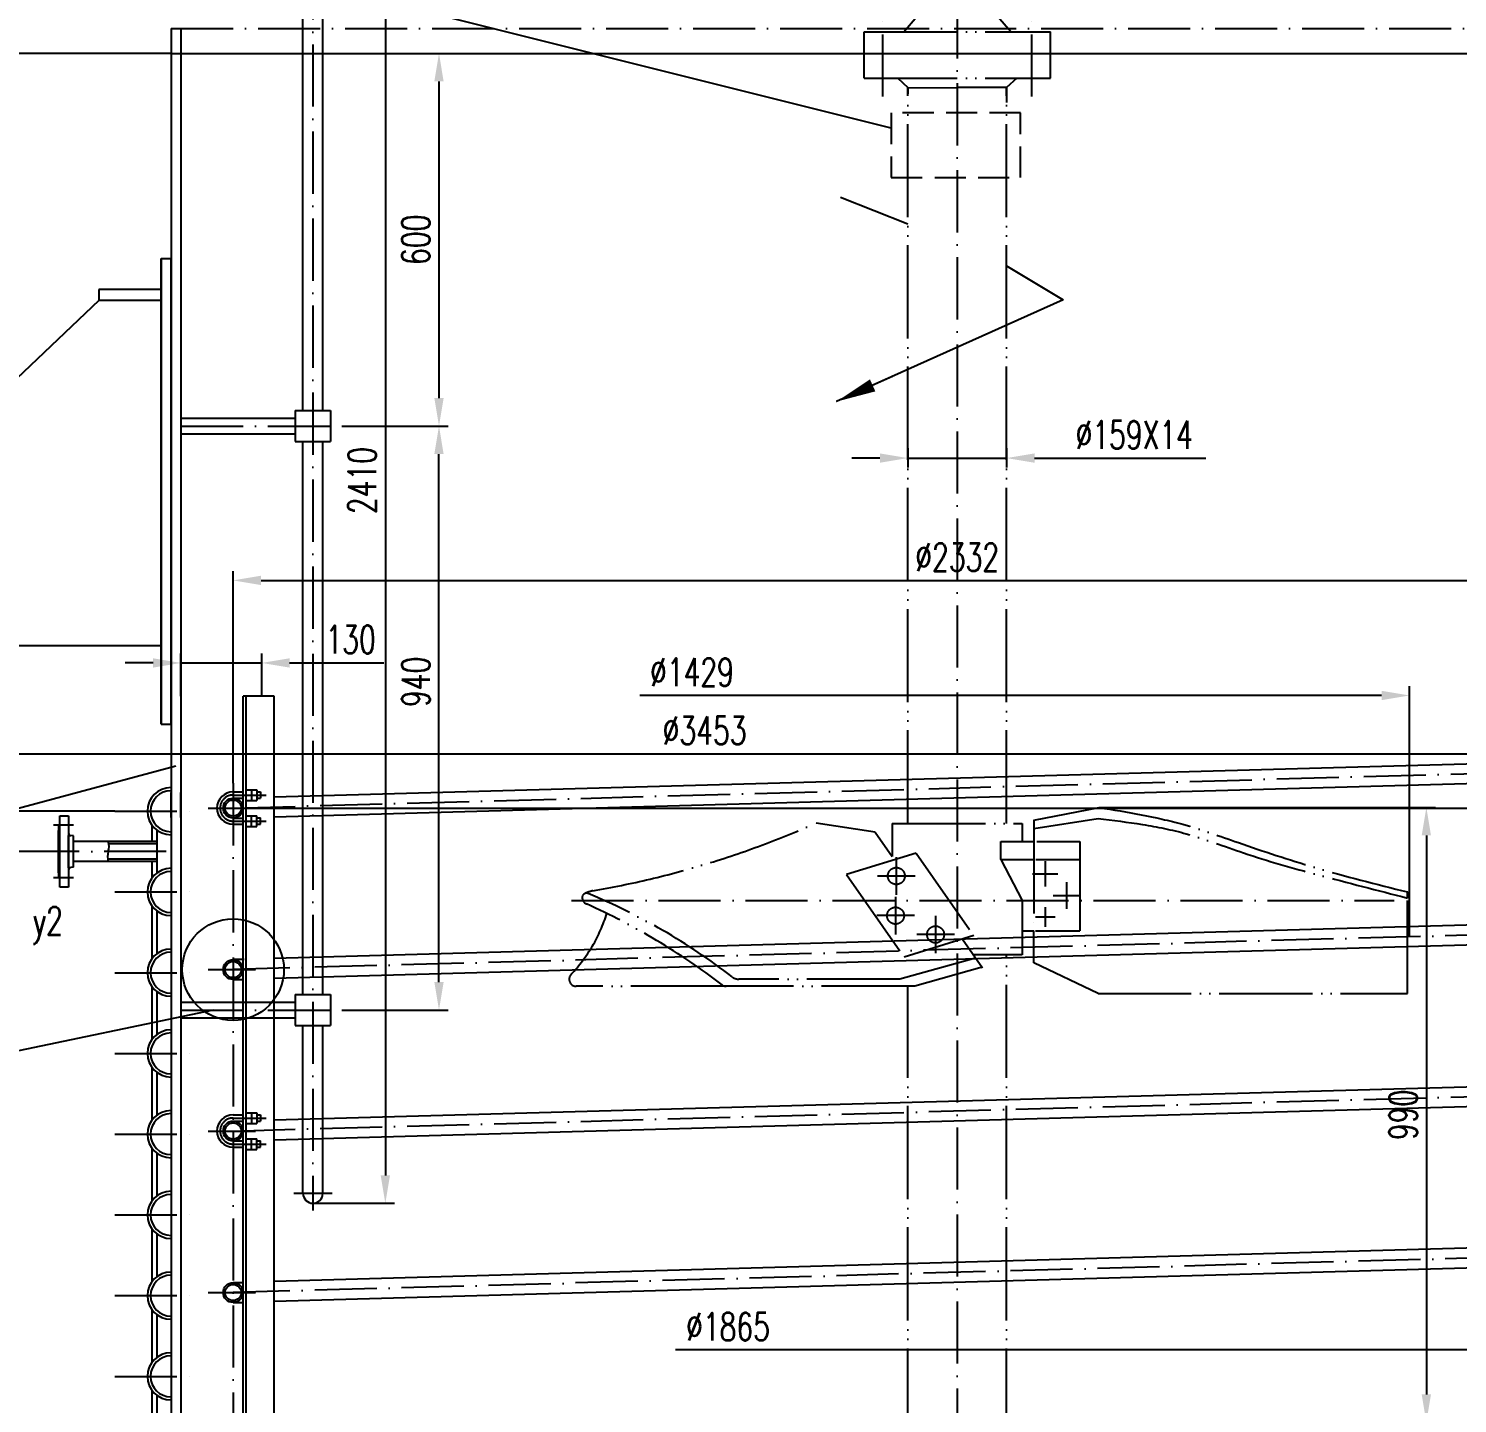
# Model space of a CAD drawing. Header units: millimetres. Extents: x 77471 to 131840, y -11230 to 75240.
# Drawn here: x 79472 to 81773, y 5 to 2218 of the extents above; entities that cross this region are included whole.
import ezdxf
from ezdxf.enums import TextEntityAlignment as Align

# ---------------------------------------------------------------- set-up
doc = ezdxf.new("R2010")
doc.units = ezdxf.units.MM
doc.header["$LTSCALE"] = 10
doc.header["$MEASUREMENT"] = 0
for name, pattern in [('DASHDOT-S', [14, 10, -2, 0, -2]), ('DIVIDE-M', [39, 30, -3, 0, -3, 0, -3]), ('HIDDEN-M', [7, 5, -2]), ('HIDDEN-S', [3, 2, -1])]:
    doc.linetypes.add(name, pattern=pattern)
for name, color, linetype in [('cdr_dim', 7, 'Continuous'), ('cdr_dwg1', 4, 'Continuous'), ('cdr_dwg3', 1, 'DASHDOT-S'), ('cdr_dwg5', 6, 'HIDDEN-S'), ('cdr_text', 7, 'Continuous')]:
    doc.layers.add(name, color=color, linetype=linetype)
doc.styles.add('HZ', font='ROMANS.shx', dxfattribs={"width": 0.7, "height": 45, "bigfont": 'HZ.shx'})
doc.styles.get("Standard").update_dxf_attribs({"font": 'ROMANS.shx', "width": 0.7, "height": 30, "bigfont": 'HZ.shx'})
doc.dimstyles.new('ISO-25', dxfattribs={"dimtxt": 2.5, "dimasz": 2.5, "dimexe": 1.25, "dimexo": 0.625, "dimtad": 1, "dimtxsty": 'Standard', "dimcen": 2.5, "dimadec": 0, "dimazin": 0, "dimtfac": 1, "dimtmove": 0, "dimatfit": 3, "dimfxl": 0, "dimarcsym": 0})

# ---------------------------------------------------------------- blocks, each defined once
blk = doc.blocks.new('*D1077')
at = {"layer": 'cdr_dim', "color": 0, "linetype": 'Continuous', "lineweight": -2}
for p, q in [((81695.8, 755.9), (81695.8, 1159.4)), ((81650.8, 1144.4), (80456.4, 1144.4))]:
    blk.add_line(p, q, dxfattribs=at)
at = {"layer": 'cdr_dim', "color": 0, "linetype": 'Continuous'}
blk.add_solid([(81650.8, 1151.9), (81650.8, 1136.9), (81695.8, 1144.4)], dxfattribs=at)
at = {"layer": 'Defpoints', "color": 0, "linetype": 'Continuous'}
for p in [(80277.2, 1177.5), (80277.2, 1144.4), (81695.8, 755.9)]:
    blk.add_point(p, dxfattribs=at)
at = {"layer": 'cdr_dim', "color": 0, "linetype": 'Continuous', "insert": (80540.4, 1181.9), "char_height": 45, "attachment_point": 5, "style": 'HZ'}
blk.add_mtext('%%c1429', dxfattribs=at)
blk = doc.blocks.new('*D1078')
at = {"layer": 'cdr_dim', "color": 0, "linetype": 'Continuous', "lineweight": -2}
for p, q in [((81196, 964), (81737.9, 964)), ((81722.9, 919), (81722.9, 19.1)), ((81631.2, -25.9), (81737.9, -25.9))]:
    blk.add_line(p, q, dxfattribs=at)
at = {"layer": 'cdr_dim', "color": 0, "linetype": 'Continuous'}
for points in [[(81715.4, 919), (81730.4, 919), (81722.9, 964)], [(81715.4, 19.1), (81730.4, 19.1), (81722.9, -25.9)]]:
    blk.add_solid(points, dxfattribs=at)
at = {"layer": 'Defpoints', "color": 0, "linetype": 'Continuous'}
for p in [(81196, 964), (81631.2, -25.9), (81722.9, -25.9)]:
    blk.add_point(p, dxfattribs=at)
at = {"layer": 'cdr_dim', "color": 0, "linetype": 'Continuous', "insert": (81685.4, 469.1), "char_height": 45, "attachment_point": 5, "rotation": 90, "style": 'HZ'}
blk.add_mtext('990', dxfattribs=at)
blk = doc.blocks.new('*D1080')
at = {"layer": 'cdr_dim', "color": 0, "linetype": 'Continuous', "lineweight": -2}
for p, q in [((81900, -191), (81900, 105.7)), ((81855, 90.7), (80513.6, 90.7))]:
    blk.add_line(p, q, dxfattribs=at)
at = {"layer": 'cdr_dim', "color": 0, "linetype": 'Continuous'}
blk.add_solid([(81855, 98.2), (81855, 83.2), (81900, 90.7)], dxfattribs=at)
at = {"layer": 'Defpoints', "color": 0, "linetype": 'Continuous'}
for p in [(80481.4, 230.6), (80481.4, 90.7), (81900, -191)]:
    blk.add_point(p, dxfattribs=at)
at = {"layer": 'cdr_dim', "color": 0, "linetype": 'Continuous', "insert": (80598.4, 128.2), "char_height": 45, "attachment_point": 5, "style": 'HZ'}
blk.add_mtext('%%c1865', dxfattribs=at)
blk = doc.blocks.new('*D1082')
at = {"layer": 'cdr_dim', "color": 0, "linetype": 'Continuous', "lineweight": -2}
for p, q in [((79976.8, 1578.1), (80148, 1578.1)), ((80133, 683), (80133, 1533.1)), ((79976.8, 638), (80148, 638))]:
    blk.add_line(p, q, dxfattribs=at)
at = {"layer": 'cdr_dim', "color": 0, "linetype": 'Continuous'}
for points in [[(80125.5, 1533.1), (80140.5, 1533.1), (80133, 1578.1)], [(80125.5, 683), (80140.5, 683), (80133, 638)]]:
    blk.add_solid(points, dxfattribs=at)
at = {"layer": 'Defpoints', "color": 0, "linetype": 'Continuous'}
for p in [(79976.8, 1578.1), (80133, 1578.1), (79976.8, 638)]:
    blk.add_point(p, dxfattribs=at)
at = {"layer": 'cdr_dim', "color": 0, "linetype": 'Continuous', "insert": (80095.5, 1166.3), "char_height": 45, "attachment_point": 5, "rotation": 90, "style": 'HZ'}
blk.add_mtext('940', dxfattribs=at)
blk = doc.blocks.new('*D1083')
at = {"layer": 'cdr_dim', "color": 0, "linetype": 'Continuous', "lineweight": -2}
for p, q in [((79914, 2178.1), (80148, 2178.1)), ((80133, 2133.1), (80133, 1623.1)), ((79976.8, 1578.1), (80148, 1578.1))]:
    blk.add_line(p, q, dxfattribs=at)
at = {"layer": 'cdr_dim', "color": 0, "linetype": 'Continuous'}
for points in [[(80125.5, 2133.1), (80140.5, 2133.1), (80133, 2178.1)], [(80125.5, 1623.1), (80140.5, 1623.1), (80133, 1578.1)]]:
    blk.add_solid(points, dxfattribs=at)
at = {"layer": 'Defpoints', "color": 0, "linetype": 'Continuous'}
for p in [(79914, 2178.1), (79976.8, 1578.1), (80133, 1578.1)]:
    blk.add_point(p, dxfattribs=at)
at = {"layer": 'cdr_dim', "color": 0, "linetype": 'Continuous', "insert": (80095.5, 1878.1), "char_height": 45, "attachment_point": 5, "rotation": 90, "style": 'HZ'}
blk.add_mtext('600', dxfattribs=at)
blk = doc.blocks.new('*D1085')
at = {"layer": 'cdr_dim', "color": 0, "linetype": 'Continuous', "lineweight": -2}
for p, q in [((79412.5, 958.1), (79145.7, 958.1)), ((79160.7, -296.9), (79160.7, 913.1)), ((79509.5, -341.9), (79145.7, -341.9))]:
    blk.add_line(p, q, dxfattribs=at)
at = {"layer": 'cdr_dim', "color": 0, "linetype": 'Continuous'}
for points in [[(79153.2, 913.1), (79168.2, 913.1), (79160.7, 958.1)], [(79153.2, -296.9), (79168.2, -296.9), (79160.7, -341.9)]]:
    blk.add_solid(points, dxfattribs=at)
at = {"layer": 'Defpoints', "color": 0, "linetype": 'Continuous'}
for p in [(79160.7, 958.1), (79412.5, 958.1), (79509.5, -341.9)]:
    blk.add_point(p, dxfattribs=at)
at = {"layer": 'cdr_dim', "color": 0, "linetype": 'Continuous', "insert": (79123.2, 308.1), "char_height": 45, "attachment_point": 5, "rotation": 90, "style": 'HZ'}
blk.add_mtext('130x10=1300', dxfattribs=at)
blk = doc.blocks.new('*D1087')
at = {"layer": 'cdr_dim', "color": 0, "linetype": 'Continuous', "lineweight": -2}
for p, q in [((79417.9, 1003.1), (79417.9, 1048.1)), ((79610.8, 958.1), (79402.9, 958.1)), ((79417.9, 958.1), (79417.9, 893.1)), ((79483.3, 893.1), (79402.9, 893.1)), ((79417.9, 848.1), (79417.9, 723.6))]:
    blk.add_line(p, q, dxfattribs=at)
at = {"layer": 'cdr_dim', "color": 0, "linetype": 'Continuous'}
for points in [[(79410.4, 1003.1), (79425.4, 1003.1), (79417.9, 958.1)], [(79410.4, 848.1), (79425.4, 848.1), (79417.9, 893.1)]]:
    blk.add_solid(points, dxfattribs=at)
at = {"layer": 'Defpoints', "color": 0, "linetype": 'Continuous'}
for p in [(79610.8, 958.1), (79417.9, 893.1), (79483.3, 893.1)]:
    blk.add_point(p, dxfattribs=at)
at = {"layer": 'cdr_dim', "color": 0, "linetype": 'Continuous', "insert": (79380.4, 763.4), "char_height": 45, "attachment_point": 5, "rotation": 90, "style": 'HZ'}
blk.add_mtext('65', dxfattribs=at)
blk = doc.blocks.new('*D1007')
at = {"layer": 'cdr_dim', "color": 0, "linetype": 'Continuous', "lineweight": -2}
for p, q in [((79930, 2736.6), (80061.6, 2736.6)), ((80046.6, 2691.6), (80046.6, 371.8)), ((79930, 326.8), (80061.6, 326.8))]:
    blk.add_line(p, q, dxfattribs=at)
at = {"layer": 'cdr_dim', "color": 0, "linetype": 'Continuous'}
for points in [[(80039.1, 2691.6), (80054.1, 2691.6), (80046.6, 2736.6)], [(80039.1, 371.8), (80054.1, 371.8), (80046.6, 326.8)]]:
    blk.add_solid(points, dxfattribs=at)
at = {"layer": 'Defpoints', "color": 0, "linetype": 'Continuous'}
for p in [(79930, 2736.6), (79930, 326.8), (80046.6, 326.8)]:
    blk.add_point(p, dxfattribs=at)
at = {"layer": 'cdr_dim', "color": 0, "linetype": 'Continuous', "insert": (80009.1, 1490.4), "char_height": 45, "attachment_point": 5, "rotation": 90, "style": 'HZ'}
blk.add_mtext('2410', dxfattribs=at)
blk = doc.blocks.new('*D1009')
at = {"layer": 'cdr_dim', "color": 0, "linetype": 'Continuous', "lineweight": -2}
for p, q in [((79244.2, 1129.6), (79244.2, 1035.5)), ((82690.8, 1129.6), (82690.8, 1035.5)), ((79289.2, 1050.5), (82645.8, 1050.5))]:
    blk.add_line(p, q, dxfattribs=at)
at = {"layer": 'cdr_dim', "color": 0, "linetype": 'Continuous'}
for points in [[(79289.2, 1058), (79289.2, 1043), (79244.2, 1050.5)], [(82645.8, 1058), (82645.8, 1043), (82690.8, 1050.5)]]:
    blk.add_solid(points, dxfattribs=at)
at = {"layer": 'Defpoints', "color": 0, "linetype": 'Continuous'}
for p in [(79244.2, 1129.6), (82690.8, 1129.6), (82690.8, 1050.5)]:
    blk.add_point(p, dxfattribs=at)
at = {"layer": 'cdr_dim', "color": 0, "linetype": 'Continuous', "insert": (80560.7, 1088), "char_height": 45, "attachment_point": 5, "style": 'HZ'}
blk.add_mtext('%%c3453', dxfattribs=at)
blk = doc.blocks.new('*D1025')
at = {"layer": 'cdr_dim', "color": 0, "linetype": 'Continuous', "lineweight": -2}
for p, q in [((79701.5, 2178.1), (79040.3, 2178.1)), ((79055.3, 2133.1), (79055.3, 1243.1)), ((79104.2, 1198.1), (79040.3, 1198.1))]:
    blk.add_line(p, q, dxfattribs=at)
at = {"layer": 'cdr_dim', "color": 0, "linetype": 'Continuous'}
for points in [[(79047.8, 2133.1), (79062.8, 2133.1), (79055.3, 2178.1)], [(79047.8, 1243.1), (79062.8, 1243.1), (79055.3, 1198.1)]]:
    blk.add_solid(points, dxfattribs=at)
at = {"layer": 'Defpoints', "color": 0, "linetype": 'Continuous'}
for p in [(79701.5, 2178.1), (79055.3, 1198.1), (79104.2, 1198.1)]:
    blk.add_point(p, dxfattribs=at)
at = {"layer": 'cdr_dim', "color": 0, "linetype": 'Continuous', "insert": (79017.8, 1688.1), "char_height": 45, "attachment_point": 5, "rotation": 90, "style": 'HZ'}
blk.add_mtext('980', dxfattribs=at)
blk = doc.blocks.new('*D1028')
at = {"layer": 'cdr_dim', "color": 0, "linetype": 'Continuous', "lineweight": -2}
for p, q in [((81145.1, 5576.4), (78388.5, 5576.4)), ((78403.5, 5531.4), (78403.5, -3160.9)), ((80967.5, -3205.9), (78388.5, -3205.9))]:
    blk.add_line(p, q, dxfattribs=at)
at = {"layer": 'cdr_dim', "color": 0, "linetype": 'Continuous'}
for points in [[(78396, 5531.4), (78411, 5531.4), (78403.5, 5576.4)], [(78396, -3160.9), (78411, -3160.9), (78403.5, -3205.9)]]:
    blk.add_solid(points, dxfattribs=at)
at = {"layer": 'Defpoints', "color": 0, "linetype": 'Continuous'}
for p in [(81145.1, 5576.4), (78403.5, -3205.9), (80967.5, -3205.9)]:
    blk.add_point(p, dxfattribs=at)
at = {"layer": 'cdr_dim', "color": 0, "linetype": 'Continuous', "insert": (78366, 1185.3), "char_height": 45, "attachment_point": 5, "rotation": 90, "style": 'HZ'}
blk.add_mtext('~8665', dxfattribs=at)
blk = doc.blocks.new('*D1032')
at = {"layer": 'cdr_dim', "color": 0, "linetype": 'Continuous', "lineweight": -2}
for p, q in [((79701.5, 2178.1), (78890, 2178.1)), ((78905, 2133.1), (78905, -2076.9)), ((79717.5, -2121.9), (78890, -2121.9))]:
    blk.add_line(p, q, dxfattribs=at)
at = {"layer": 'cdr_dim', "color": 0, "linetype": 'Continuous'}
for points in [[(78897.5, 2133.1), (78912.5, 2133.1), (78905, 2178.1)], [(78897.5, -2076.9), (78912.5, -2076.9), (78905, -2121.9)]]:
    blk.add_solid(points, dxfattribs=at)
at = {"layer": 'Defpoints', "color": 0, "linetype": 'Continuous'}
for p in [(79701.5, 2178.1), (78905, -2121.9), (79717.5, -2121.9)]:
    blk.add_point(p, dxfattribs=at)
at = {"layer": 'cdr_dim', "color": 0, "linetype": 'Continuous', "insert": (78867.5, 28.1), "char_height": 45, "attachment_point": 5, "rotation": 90, "style": 'HZ'}
blk.add_mtext('4300', dxfattribs=at)
blk = doc.blocks.new('*D1033')
at = {"layer": 'cdr_dim', "color": 0, "linetype": 'Continuous', "lineweight": -2}
for p, q in [((80888, 1542.6), (80888, 1511.6)), ((81047, 1542.6), (81047, 1511.6)), ((80843, 1526.6), (80798, 1526.6)), ((80888, 1526.6), (81047, 1526.6)), ((81092, 1526.6), (81368, 1526.6))]:
    blk.add_line(p, q, dxfattribs=at)
at = {"layer": 'cdr_dim', "color": 0, "linetype": 'Continuous'}
for points in [[(80843, 1534.1), (80843, 1519.1), (80888, 1526.6)], [(81092, 1534.1), (81092, 1519.1), (81047, 1526.6)]]:
    blk.add_solid(points, dxfattribs=at)
at = {"layer": 'Defpoints', "color": 0, "linetype": 'Continuous'}
for p in [(80888, 1542.6), (81047, 1542.6), (81047, 1526.6)]:
    blk.add_point(p, dxfattribs=at)
at = {"layer": 'cdr_dim', "color": 0, "linetype": 'Continuous', "insert": (81252.5, 1564.1), "char_height": 45, "attachment_point": 5, "style": 'HZ'}
blk.add_mtext('%%c159X14', dxfattribs=at)
blk = doc.blocks.new('*U1002')
at = {"lineweight": 15}
blk.add_line((6988.4, 2864.3), (7048.7, 2891.4), dxfattribs=at)
blk.add_lwpolyline([(6988.4, 2864.3, 0, 14.1, 0), (7027.1, 2881.7, 14.1, 14.1, 0)], format="xyseb", dxfattribs=at)
blk = doc.blocks.new('*D1097')
at = {"layer": 'cdr_dim', "color": 0, "linetype": 'Continuous', "lineweight": -2}
for p, q in [((82444.6, 1073.1), (82444.6, 1197.6)), ((82133.5, 1028.1), (82459.6, 1028.1)), ((82444.6, 963.1), (82444.6, 1028.1)), ((79801.5, 963.1), (82459.6, 963.1)), ((82444.6, 918.1), (82444.6, 873.1))]:
    blk.add_line(p, q, dxfattribs=at)
at = {"layer": 'cdr_dim', "color": 0, "linetype": 'Continuous'}
for points in [[(82437.1, 1073.1), (82452.1, 1073.1), (82444.6, 1028.1)], [(82437.1, 918.1), (82452.1, 918.1), (82444.6, 963.1)]]:
    blk.add_solid(points, dxfattribs=at)
at = {"layer": 'Defpoints', "color": 0, "linetype": 'Continuous'}
for p in [(82133.5, 1028.1), (82444.6, 1028.1), (79801.5, 963.1)]:
    blk.add_point(p, dxfattribs=at)
at = {"layer": 'cdr_dim', "color": 0, "linetype": 'Continuous', "insert": (82407.1, 1157.9), "char_height": 45, "attachment_point": 5, "rotation": 90, "style": 'HZ'}
blk.add_mtext('65', dxfattribs=at)
blk = doc.blocks.new('*D1093')
at = {"layer": 'cdr_dim', "color": 0, "linetype": 'Continuous', "lineweight": -2}
for p, q in [((79801.5, 1003), (79801.5, 1344.7)), ((82133.5, 1288.1), (82133.5, 1344.7)), ((79846.5, 1329.7), (82088.5, 1329.7))]:
    blk.add_line(p, q, dxfattribs=at)
at = {"layer": 'cdr_dim', "color": 0, "linetype": 'Continuous'}
for points in [[(79846.5, 1337.2), (79846.5, 1322.2), (79801.5, 1329.7)], [(82088.5, 1337.2), (82088.5, 1322.2), (82133.5, 1329.7)]]:
    blk.add_solid(points, dxfattribs=at)
at = {"layer": 'Defpoints', "color": 0, "linetype": 'Continuous'}
for p in [(82133.5, 1329.7), (82133.5, 1288.1), (79801.5, 1003)]:
    blk.add_point(p, dxfattribs=at)
at = {"layer": 'cdr_dim', "color": 0, "linetype": 'Continuous', "insert": (80967.5, 1367.2), "char_height": 45, "attachment_point": 5, "style": 'HZ'}
blk.add_mtext('%%c2332', dxfattribs=at)
blk = doc.blocks.new('*D1096')
at = {"layer": 'cdr_dim', "color": 0, "linetype": 'Continuous', "lineweight": -2}
for p, q in [((79672.5, 1196.8), (79627.5, 1196.8)), ((79717.5, 1143.3), (79717.5, 1211.8)), ((79717.5, 1196.8), (79847.5, 1196.8)), ((79847.5, 1143.3), (79847.5, 1211.8)), ((79892.5, 1196.8), (80044, 1196.8))]:
    blk.add_line(p, q, dxfattribs=at)
at = {"layer": 'cdr_dim', "color": 0, "linetype": 'Continuous'}
for points in [[(79672.5, 1204.3), (79672.5, 1189.3), (79717.5, 1196.8)], [(79892.5, 1204.3), (79892.5, 1189.3), (79847.5, 1196.8)]]:
    blk.add_solid(points, dxfattribs=at)
at = {"layer": 'Defpoints', "color": 0, "linetype": 'Continuous'}
for p in [(79847.5, 1196.8), (79717.5, 1143.3), (79847.5, 1143.3)]:
    blk.add_point(p, dxfattribs=at)
at = {"layer": 'cdr_dim', "color": 0, "linetype": 'Continuous', "insert": (79990.7, 1234.3), "char_height": 45, "attachment_point": 5, "style": 'HZ'}
blk.add_mtext('130', dxfattribs=at)

msp = doc.modelspace()

# ---------------------------------------------------------------- linework, layer by layer
at = {"color": 3, "linetype": 'DIVIDE-M', "ltscale": 0.5}
for p, q in [((80881.5937, 2213.1134), (80902.4925, 2237.7864)), ((81053.8544, 2213.1134), (81032.4925, 2237.7864)), ((80817.4925, 2213.1134), (81117.4925, 2213.1134)), ((80817.4925, 2138.1134), (80817.4925, 2213.1134)), ((81117.4925, 2138.1134), (81117.4925, 2213.1134)), ((80817.4925, 2178.1134), (81117.4925, 2178.1134)), ((80817.4925, 2138.1134), (81117.4925, 2138.1134)), ((80872.0937, 2138.1134), (80887.9925, 2123.0154)), ((80887.9925, 2123.0154), (80887.9925, 2113.3147)), ((80887.9925, 2122.9556), (80967.4925, 2123.0154)), ((80887.9925, 938.4284), (80887.9925, 2123.0154)), ((81046.9925, 2123.0154), (80967.4925, 2123.0154)), ((81063.3544, 2138.1134), (81046.9925, 2123.0154)), ((81046.9925, 2123.0154), (81046.9925, 2099.3292)), ((81046.9925, 938.4284), (81046.9925, 2123.0154)), ((81090.6475, 943.3852), (81196.0091, 964.0299)), ((81090.6475, 930.454), (81194.3315, 946.5185)), ((81090.6475, 943.3852), (81090.6475, 765.3167)), ((80835.4701, 924.226), (80740.3755, 939.0229)), ((80835.4701, 924.226), (80862.8525, 885.0743)), ((80862.8525, 938.4284), (80862.8525, 885.0743)), ((80862.8525, 938.4284), (81072.1325, 938.4284)), ((81072.1325, 938.4284), (81072.1325, 909.3424)), ((81037.5733, 909.3424), (81090.6475, 909.3424)), ((81037.5733, 880.3222), (81037.5733, 909.3424)), ((81095.5192, 909.3424), (81164.7075, 909.3424)), ((81164.7075, 909.3424), (81164.7075, 765.3167)), ((80901.1328, 890.7252), (80789.1449, 856.1066)), ((80869.4346, 884.0191), (80869.4346, 823.4672)), ((80901.1328, 890.7252), (80994.0398, 757.8859)), ((81037.5733, 880.3222), (81090.6475, 880.3222)), ((81037.5733, 880.3222), (81072.1325, 814.1134)), ((81094.2704, 880.3222), (81164.7075, 880.3222)), ((81109.2092, 877.6876), (81109.2092, 836.9546)), ((80789.1449, 856.1066), (80882.0519, 723.2673)), ((80899.7106, 853.7432), (80839.1586, 853.7432)), ((81088.8427, 857.3211), (81129.5757, 857.3211)), ((81143.462, 843.6444), (81143.462, 801.1534)), ((80868.2033, 820.1905), (80868.2033, 759.6385)), ((81072.1325, 814.1134), (81072.1325, 726.8284)), ((81122.2165, 822.3989), (81164.7075, 822.3989)), ((81692.4925, 818.332), (81692.4925, 828.0225)), ((81692.4925, 664.5256), (81692.4925, 818.332)), ((80898.4793, 789.9145), (80837.9273, 789.9145)), ((80932.635, 789.8467), (80932.635, 729.2947)), ((81093.6387, 787.7943), (81124.947, 787.7943)), ((81109.2929, 803.4484), (81109.2929, 772.1402)), ((80962.9109, 759.5707), (80902.359, 759.5707)), ((81072.1325, 765.3167), (81090.6475, 765.3167)), ((81090.6475, 714.1552), (81090.6475, 765.3167)), ((81093.4358, 765.3167), (81164.7075, 765.3167)), ((80994.0398, 757.8859), (80882.0519, 723.2673)), ((80975.7595, 752.235), (81007.9877, 706.1548)), ((80997.1104, 721.7073), (80875.2041, 687.6012)), ((81072.1325, 726.8284), (80993.5287, 726.8284)), ((81046.9925, -56.9284), (81046.9925, 726.8284)), ((81194.3315, 664.5256), (81090.6475, 714.1552)), ((81007.4493, 706.9247), (80899.1351, 676.2145)), ((80591.7905, 676.2145), (80353.93, 676.2145)), ((80899.1351, 676.2145), (80591.7905, 676.2145)), ((80875.2041, 687.6012), (80616.0882, 687.6012)), ((80887.9925, -56.9284), (80887.9925, 676.2145)), ((81194.3315, 664.5256), (81692.4925, 664.5256))]:
    msp.add_line(p, q, dxfattribs=at)
for centre in [(80869.4346, 853.7432), (80868.2033, 789.9145), (80932.635, 759.5707)]:
    msp.add_circle(centre, 13.6641, dxfattribs=at)
for centre, radius, start, end in [((80120.5858, 2335.2375), 1527.5976, 279.7958064, 293.9367774), ((80392.5131, 775.5823), 55.6444, 102.4811873, 117.7814023), ((80370.4139, 819.1597), 6.832, 67.6399172, 180.6884957), ((80374.9682, 819.2144), 11.3867, 180.6884957, 245.9384051), ((79929.102, -179.3271), 1082.1771, 52.4437288, 65.9384051), ((79991.2483, -102.5872), 1003.5185, 52.2985869, 67.6399172), ((80167.6016, 865.8089), 246.4432, 316.2761465, 342.9320922), ((80353.93, 687.6012), 11.3867, 136.2761465, 270), ((80616.0882, 705.82), 18.2188, 232.2985869, 270), ((80595.6733, 687.6012), 11.3867, 232.4437288, 270)]:
    msp.add_arc(centre, radius, start, end, dxfattribs=at)
for points in [[(81194.3315, 946.5185), (81336.0391, 921.7816), (81428.5627, 890.9735), (81548.094, 855.795), (81692.4925, 818.332)], [(81196.0091, 964.0299), (81330.58, 937.007), (81420.231, 907.5451), (81542.6349, 867.8297), (81692.4925, 828.0225)]]:
    msp.add_spline(points, degree=3, dxfattribs=at)
at = {"layer": 'cdr_dim'}
for p, q in [((80861.2425, 2057.5442), (78805.2338, 2572.4888)), ((79709.0111, 1030.5168), (78805.2338, 787.5045)), ((79769.5596, 637.9818), (78805.2338, 436.0164))]:
    msp.add_line(p, q, dxfattribs=at)
at = {"layer": 'cdr_dim', "linetype": 'Continuous'}
msp.add_circle((79801.4925, 703.1134), 81.8227, dxfattribs=at)
at = {"layer": 'cdr_dwg1', "linetype": 'Continuous'}
for p, q in [((79913.9925, 2032.1134), (79913.9925, 2712.5571)), ((79945.9925, 2032.1134), (79945.9925, 2712.5571)), ((79701.4925, 2218.1134), (79701.4925, 2178.1134)), ((79717.4925, 2218.1134), (79717.4925, 2178.1134)), ((79701.4925, 2178.1134), (79701.4925, -385.8866)), ((79701.4925, 2178.1134), (79913.9925, 2178.1134)), ((79717.4925, 2178.1134), (79717.4925, -385.8866)), ((79945.9925, 2178.1134), (82233.4925, 2178.1134)), ((79913.9925, 1603.1134), (79913.9925, 2032.1134)), ((79945.9925, 1603.1134), (79945.9925, 2032.1134)), ((80779.7433, 1946.7164), (80887.9925, 1903.6031)), ((79685.4925, 1098.1134), (79685.4925, 1848.1134)), ((79685.4925, 1848.1134), (79701.4925, 1848.1134)), ((79685.4925, 1848.1134), (79685.4925, 1098.1134)), ((79701.4925, 1098.1134), (79701.4925, 1848.1134)), ((81046.9925, 1836.0509), (81138.1306, 1781.5208)), ((79685.4925, 1798.1134), (79585.4925, 1798.1134)), ((79585.4925, 1798.1134), (79585.4925, 1780.1134)), ((79585.4925, 1780.1134), (79104.1636, 1324.1134)), ((79685.4925, 1780.1134), (79585.4925, 1780.1134)), ((81138.1306, 1781.5208), (80773.3202, 1617.6437)), ((79717.4925, 1590.6134), (79901.4925, 1590.6134)), ((79901.4925, 1603.1134), (79901.4925, 1553.1134)), ((79901.4925, 1603.1134), (79958.4925, 1603.1134)), ((79958.4925, 1603.1134), (79958.4925, 1553.1134)), ((79717.4925, 1565.6134), (79901.4925, 1565.6134)), ((79901.4925, 1553.1134), (79958.4925, 1553.1134)), ((79913.9925, 662.9818), (79913.9925, 1553.1134)), ((79945.9925, 662.9818), (79945.9925, 1553.1134)), ((79685.4925, 1224.1134), (79104.1636, 1224.1134)), ((79867.4925, 1143.3), (79817.4925, 1143.3)), ((79817.4925, -436.8866), (79817.4925, 1143.3)), ((79817.4925, -436.8866), (79817.4925, 1143.3)), ((79822.4925, -436.8866), (79822.4925, 1143.3)), ((79822.4925, -436.8866), (79822.4925, 1143.3)), ((79867.4925, -436.8866), (79867.4925, 1143.3)), ((79867.4925, -436.8866), (79867.4925, 1143.3)), ((79685.4925, 1098.1134), (79701.4925, 1098.1134)), ((79867.4925, 980.9593), (82133.0467, 1044.1072)), ((79822.4925, 992.6069), (79831.0258, 992.6069)), ((79831.0258, 992.6069), (79839.5592, 992.6069)), ((79831.0258, 992.6069), (79831.0258, 975.5402)), ((79839.5592, 992.6069), (79839.5592, 975.5402)), ((79867.4925, 948.9468), (82133.9383, 1012.1196)), ((79701.4925, 948.1134), (79701.4925, 988.1134)), ((79717.4925, 948.1134), (79717.4925, 988.1134)), ((79801.4925, 989.1134), (79817.4925, 989.1134)), ((79801.4925, 979.1134), (79817.4925, 979.1134)), ((79822.4925, 975.5402), (79831.0258, 975.5402)), ((79831.0258, 975.5402), (79839.5592, 975.5402)), ((79839.5592, 989.0735), (79845.4254, 989.0735)), ((79839.5592, 979.0735), (79845.4254, 979.0735)), ((79845.4254, 989.0735), (79845.4254, 979.0735)), ((79522.4925, 835.6134), (79522.4925, 950.6134)), ((79522.4925, 950.6134), (79536.4925, 950.6134)), ((79536.4925, 950.6134), (79536.4925, 835.6134)), ((79801.4925, 947.1134), (79817.4925, 947.1134)), ((79822.4925, 950.6867), (79831.0258, 950.6867)), ((79831.0258, 933.62), (79831.0258, 950.6867)), ((79831.0258, 950.6867), (79839.5592, 950.6867)), ((79839.5592, 933.62), (79839.5592, 950.6867)), ((79839.5592, 947.1533), (79845.4254, 947.1533)), ((79845.4254, 937.1533), (79845.4254, 947.1533)), ((79520.4925, 936.1362), (79520.4925, 850.0907)), ((79520.4925, 859.1134), (79520.4925, 927.1134)), ((79520.4925, 927.1134), (79522.4925, 927.1134)), ((79670.4925, 936.1362), (79670.4925, 909.1134)), ((79678.4925, 927.8645), (79678.4925, 858.3624)), ((79801.4925, 937.1134), (79817.4925, 937.1134)), ((79822.4925, 933.62), (79831.0258, 933.62)), ((79831.0258, 933.62), (79839.5592, 933.62)), ((79839.5592, 937.1533), (79845.4254, 937.1533)), ((79536.4925, 867.1134), (79536.4925, 919.1134)), ((79544.4925, 918.2726), (79536.4925, 919.1134)), ((79544.4925, 867.9543), (79544.4925, 918.2726)), ((79544.4925, 877.1134), (79544.4925, 909.1134)), ((79678.4925, 909.1134), (79544.4925, 909.1134)), ((79678.4925, 905.6134), (79600.4925, 905.6134)), ((79678.4925, 877.1134), (79544.4925, 877.1134)), ((79678.4925, 880.6134), (79600.4925, 880.6134)), ((79670.4925, 877.1134), (79670.4925, 850.0907)), ((79522.4925, 859.1134), (79520.4925, 859.1134)), ((79544.4925, 867.9543), (79536.4925, 867.1134)), ((79536.4925, 835.6134), (79522.4925, 835.6134)), ((79670.4925, 806.1362), (79670.4925, 720.0907)), ((79678.4925, 797.8645), (79678.4925, 728.3624)), ((82133.0467, 784.1072), (79867.4925, 720.9593)), ((82133.9383, 752.1196), (79867.4925, 688.9468)), ((79819.4548, 719.5656), (79803.009, 719.1072)), ((79670.4925, 676.1362), (79670.4925, 590.0907)), ((79678.4925, 667.8645), (79678.4925, 598.3624)), ((79801.4925, 687.1134), (79817.4925, 687.1134)), ((79717.4925, 650.4818), (79901.4925, 650.4818)), ((79867.4925, 650.4818), (79901.4925, 650.4818)), ((79901.4925, 662.9818), (79958.4925, 662.9818)), ((79901.4925, 662.9818), (79901.4925, 612.9818)), ((79958.4925, 662.9818), (79958.4925, 612.9818)), ((79717.4925, 625.4818), (79901.4925, 625.4818)), ((79867.4925, 625.4818), (79901.4925, 625.4818)), ((79901.4925, 612.9818), (79958.4925, 612.9818)), ((79913.9925, 342.7721), (79913.9925, 612.9818)), ((79945.9925, 342.7721), (79945.9925, 612.9818)), ((79670.4925, 546.1362), (79670.4925, 460.0907)), ((79678.4925, 537.8645), (79678.4925, 468.3624)), ((79867.4925, 460.9593), (82133.0467, 524.1072)), ((79867.4925, 428.9468), (82133.9383, 492.1196)), ((79801.4925, 469.1134), (79817.4925, 469.1134)), ((79822.4925, 472.6069), (79831.0258, 472.6069)), ((79831.0258, 472.6069), (79831.0258, 455.5402)), ((79831.0258, 472.6069), (79839.5592, 472.6069)), ((79839.5592, 472.6069), (79839.5592, 455.5402)), ((79839.5592, 469.0735), (79845.4254, 469.0735)), ((79845.4254, 469.0735), (79845.4254, 459.0735)), ((79801.4925, 459.1134), (79817.4925, 459.1134)), ((79822.4925, 455.5402), (79831.0258, 455.5402)), ((79831.0258, 455.5402), (79839.5592, 455.5402)), ((79839.5592, 459.0735), (79845.4254, 459.0735)), ((79670.4925, 416.1362), (79670.4925, 330.0907)), ((79801.4925, 427.1134), (79817.4925, 427.1134)), ((79801.4925, 417.1134), (79817.4925, 417.1134)), ((79822.4925, 430.6867), (79831.0258, 430.6867)), ((79831.0258, 430.6867), (79839.5592, 430.6867)), ((79831.0258, 413.62), (79831.0258, 430.6867)), ((79839.5592, 413.62), (79839.5592, 430.6867)), ((79839.5592, 427.1533), (79845.4254, 427.1533)), ((79839.5592, 417.1533), (79845.4254, 417.1533)), ((79845.4254, 417.1533), (79845.4254, 427.1533)), ((79678.4925, 407.8645), (79678.4925, 338.3624)), ((79822.4925, 413.62), (79831.0258, 413.62)), ((79831.0258, 413.62), (79839.5592, 413.62)), ((79670.4925, 286.1362), (79670.4925, 200.0907)), ((79678.4925, 277.8645), (79678.4925, 208.3624)), ((82133.0467, 264.1072), (79867.4925, 200.9593)), ((82133.9383, 232.1196), (79867.4925, 168.9468)), ((79801.4925, 199.1134), (79817.4925, 199.1134)), ((79801.4925, 167.1134), (79817.4925, 167.1134)), ((79670.4925, 156.1362), (79670.4925, 70.0907)), ((79678.4925, 147.8645), (79678.4925, 78.3624)), ((79670.4925, 26.1362), (79670.4925, -59.9093)), ((79678.4925, 17.8645), (79678.4925, -51.6376))]:
    msp.add_line(p, q, dxfattribs=at)
for centre, radius in [((79801.4925, 963.1134), 16), ((79801.4925, 963.1134), 13), ((79801.4925, 703.1134), 16), ((79801.4925, 703.1134), 13), ((79801.4925, 443.1134), 16), ((79801.4925, 443.1134), 13), ((79801.4925, 183.1134), 16), ((79801.4925, 183.1134), 13)]:
    msp.add_circle(centre, radius, dxfattribs=at)
for centre, radius, start, end in [((79701.4925, 958.1134), 38, 90, 270), ((79701.4925, 958.1134), 33, 90, 270), ((79801.4925, 963.1134), 26, 90, 270), ((79540.4925, 922.715), 4, 180, 264), ((79540.4925, 863.5118), 4, 96, 180), ((79701.4925, 828.1134), 38, 90, 270), ((79701.4925, 828.1134), 33, 90, 270), ((79701.4925, 698.1134), 38, 90, 270), ((79701.4925, 698.1134), 33, 90, 270), ((79701.4925, 568.1134), 38, 90, 270), ((79701.4925, 568.1134), 33, 90, 270), ((79701.4925, 438.1134), 38, 90, 270), ((79701.4925, 438.1134), 33, 90, 270), ((79801.4925, 443.1134), 26, 90, 270), ((79701.4925, 308.1134), 38, 90, 270), ((79701.4925, 308.1134), 33, 90, 270), ((79929.9925, 342.7721), 16, 180, 0), ((79701.4925, 178.1134), 38, 90, 270), ((79701.4925, 178.1134), 33, 90, 270), ((79701.4925, 48.1134), 38, 90, 270), ((79701.4925, 48.1134), 33, 90, 270)]:
    msp.add_arc(centre, radius, start, end, dxfattribs=at)
at = {"layer": 'cdr_dwg3', "linetype": 'DASHDOT-S'}
for p, q in [((80967.4925, 4791.9292), (80967.4925, -3368.4334)), ((79929.9925, 2752.801), (79929.9925, 315.4002)), ((79929.9925, 2752.801), (79929.9925, 315.4002)), ((80847.4925, 2108.8189), (80847.4925, 2247.408)), ((81087.4925, 2108.8189), (81087.4925, 2247.408)), ((79701.4925, 2218.1134), (82233.4925, 2218.1134)), ((79717.4925, 1578.1134), (79976.7558, 1578.1134)), ((79801.4925, 963.1134), (82133.4925, 1028.1134)), ((79801.4925, 1002.9792), (79801.4925, -392.07)), ((79801.4925, 984.1134), (79854.9659, 984.1134)), ((79610.7833, 958.1134), (79739.9344, 958.1134)), ((79761.4343, 963.1134), (79837.6261, 963.1134)), ((79761.4343, 963.1134), (79837.6261, 963.1134)), ((79544.4925, 935.6134), (79512.4925, 935.6134)), ((79801.4925, 942.1134), (79854.9659, 942.1134)), ((79693.7687, 893.1134), (79483.3243, 893.1134)), ((79544.4925, 850.6134), (79512.4925, 850.6134)), ((79610.7833, 828.1134), (79739.9344, 828.1134)), ((80346.4199, 814.1134), (81670.9634, 814.1134)), ((82133.4925, 768.1134), (79801.4925, 703.1134)), ((79610.7833, 698.1134), (79739.9344, 698.1134)), ((79761.4343, 703.1134), (79837.6261, 703.1134)), ((79717.4925, 637.9818), (79976.7558, 637.9818)), ((79610.7833, 568.1134), (79739.9344, 568.1134)), ((79801.4925, 443.1134), (82133.4925, 508.1134)), ((79801.4925, 464.1134), (79854.9659, 464.1134)), ((79610.7833, 438.1134), (79739.9344, 438.1134)), ((79761.4343, 443.1134), (79837.6261, 443.1134)), ((79801.4925, 422.1134), (79854.9659, 422.1134)), ((79961.0776, 342.7721), (79899.4687, 342.7721)), ((79610.7833, 308.1134), (79739.9344, 308.1134)), ((82133.4925, 248.1134), (79801.4925, 183.1134)), ((79610.7833, 178.1134), (79739.9344, 178.1134)), ((79761.4343, 183.1134), (79837.6261, 183.1134)), ((79761.4343, 183.1134), (79837.6261, 183.1134)), ((79610.7833, 48.1134), (79739.9344, 48.1134))]:
    msp.add_line(p, q, dxfattribs=at)
for centre in [(79801.4925, 963.1134), (79801.4925, 443.1134)]:
    msp.add_arc(centre, 21, 90, 270, dxfattribs=at)
at = {"layer": 'cdr_dwg5', "linetype": 'HIDDEN-M'}
msp.add_lwpolyline([(80861.2425, 2082.2801), (80861.2425, 1978.1134), (81069.5758, 1978.1134), (81069.5758, 2082.2801)], close=True, dxfattribs=at)
at = {"layer": 'cdr_text', "linetype": 'Continuous'}
for centre, start, end in [((79576.1746, 901.1134), 341.7900431, 18.2099569), ((79624.8104, 885.1134), 161.7900431, 198.2099569)]:
    msp.add_arc(centre, 25.6, start, end, dxfattribs=at)

# ---------------------------------------------------------------- block references
at = {"layer": 'cdr_dwg1', "linetype": 'Continuous', "xscale": 1.5, "yscale": 1.5, "zscale": 1.5}
msp.add_blockref('*U1002', (70290.6992, -2678.8736), dxfattribs=at)

# ---------------------------------------------------------------- texts
at = {"layer": 'cdr_dim', "linetype": 'Continuous', "style": 'HZ', "width": 0.7}
msp.add_text('y2', height=45, dxfattribs=at).set_placement((79503.0349, 758.9279), align=Align.CENTER)

# ---------------------------------------------------------------- dimensions: what is measured, and where the dimension line sits
at = {"layer": 'cdr_dim', "linetype": 'Continuous'}
for base, p1, p2, text, picture, middle in [((78403.4829, -3205.8864), (81145.0925, 5576.4485), (80967.4925, -3205.8864), '~8665', '*D1028', (78365.9829, 1185.2811)), ((79160.7323, 958.1134), (79509.5107, -341.8866), (79412.4657, 958.1134), '130x10=<>', '*D1085', (79123.2323, 308.1134))]:
    dim = msp.add_linear_dim(base=base, p1=p1, p2=p2, angle=90, text=text, dimstyle='ISO-25', override={"dimscale": 15, "dimtxt": 30, "dimasz": 3, "dimexe": 1, "dimexo": 0, "dimgap": 1, "dimrnd": 1, "dimtxsty": 'HZ', "dimatfit": 1, "dimtvp": 0.1}, dxfattribs=at)
    dim.commit()
    dim.dimension.update_dxf_attribs({"geometry": picture, "text_midpoint": middle})
for base, p1, p2, override, picture, middle in [((80046.59065, 326.77213), (79929.99249, 2736.55712), (79929.99249, 326.77213), {"dimscale": 15, "dimtxt": 30, "dimasz": 3, "dimexe": 1, "dimexo": 0, "dimgap": 1, "dimrnd": 1, "dimtxsty": 'HZ', "dimatfit": 1, "dimtvp": 0.1}, '*D1007', (80046.59065, 1490.42437)), ((80132.9623, 1578.1134), (79976.7558, 637.9818), (79976.7558, 1578.1134), {"dimscale": 15, "dimtxt": 30, "dimasz": 3, "dimexe": 1, "dimexo": 0, "dimgap": 1, "dimdec": 3, "dimrnd": 1, "dimtxsty": 'HZ', "dimtdec": 3, "dimatfit": 1, "dimtvp": 0.1}, '*D1082', (80132.9623, 1166.274))]:
    dim = msp.add_linear_dim(base=base, p1=p1, p2=p2, angle=90, dimstyle='ISO-25', override=override, dxfattribs=at)
    dim.commit()
    dim.dimension.update_dxf_attribs({"geometry": picture, "text_midpoint": middle, "dimtype": 160})
for base, p1, p2, override, picture, middle in [((78905.0342, -2121.8866), (79701.4925, 2178.1134), (79717.4925, -2121.8866), {"dimscale": 15, "dimtxt": 30, "dimasz": 3, "dimexe": 1, "dimexo": 0, "dimgap": 1, "dimrnd": 1, "dimtxsty": 'HZ', "dimatfit": 1, "dimtvp": 0.1}, '*D1032', (78867.5342, 28.1134)), ((79055.334, 1198.1134), (79701.4925, 2178.1134), (79104.1636, 1198.1134), {"dimscale": 15, "dimtxt": 30, "dimasz": 3, "dimexe": 1, "dimexo": 0, "dimgap": 1, "dimrnd": 1, "dimtxsty": 'HZ', "dimatfit": 1, "dimtvp": 0.1}, '*D1025', (79017.834, 1688.1134)), ((80132.9623, 1578.1134), (79913.9925, 2178.1134), (79976.7558, 1578.1134), {"dimscale": 15, "dimtxt": 30, "dimasz": 3, "dimexe": 1, "dimexo": 0, "dimgap": 1, "dimdec": 3, "dimrnd": 1, "dimtxsty": 'HZ', "dimtdec": 3, "dimatfit": 1, "dimtvp": 0.1}, '*D1083', (80095.4623, 1878.1134)), ((82444.6366, 1028.1134), (79801.4925, 963.1134), (82133.4925, 1028.1134), {"dimscale": 15, "dimtxt": 30, "dimasz": 3, "dimexe": 1, "dimexo": 0, "dimgap": 1, "dimdec": 3, "dimrnd": 1, "dimtxsty": 'HZ', "dimtdec": 3, "dimatfit": 1, "dimtvp": 0.1}, '*D1097', (82407.1366, 1157.8634)), ((79417.8779, 893.1134), (79610.7833, 958.1134), (79483.3243, 893.1134), {"dimscale": 15, "dimtxt": 30, "dimasz": 3, "dimexe": 1, "dimexo": 0, "dimgap": 1, "dimdec": 3, "dimrnd": 1, "dimtxsty": 'HZ', "dimtdec": 3, "dimatfit": 1, "dimtvp": 0.1}, '*D1087', (79380.3779, 763.3634)), ((81722.90307, -25.88657), (81196.0091, 964.02994), (81631.21557, -25.88657), {"dimscale": 15, "dimtxt": 30, "dimasz": 3, "dimexe": 1, "dimexo": 0, "dimgap": 1, "dimdec": 3, "dimrnd": 1, "dimtxsty": 'HZ', "dimtdec": 3, "dimatfit": 1, "dimtvp": 0.1}, '*D1078', (81685.40307, 469.07169))]:
    dim = msp.add_linear_dim(base=base, p1=p1, p2=p2, angle=90, dimstyle='ISO-25', override=override, dxfattribs=at)
    dim.commit()
    dim.dimension.update_dxf_attribs({"geometry": picture, "text_midpoint": middle})
for base, p1, p2, text, override, picture, middle in [((81046.9925, 1526.6134), (80887.9925, 1542.6134), (81046.9925, 1542.6134), '%%c159X14', {"dimscale": 15, "dimtxt": 30, "dimasz": 3, "dimexe": 1, "dimexo": 0, "dimgap": 1, "dimrnd": 1, "dimtxsty": 'HZ', "dimatfit": 1, "dimtvp": 0.1}, '*D1033', (81252.4925, 1526.6134)), ((80277.1848, 1144.4327), (81695.7871, 755.9132), (80277.1848, 1177.5442), '%%c1429', {"dimscale": 15, "dimtxt": 30, "dimasz": 3, "dimexe": 1, "dimexo": 0, "dimgap": 1, "dimrnd": 1, "dimtxsty": 'HZ', "dimse2": 1, "dimsd1": 0, "dimsd2": 1, "dimatfit": 1, "dimtvp": 0.1}, '*D1077', (80540.4323, 1144.4327)), ((82690.8214, 1050.5282), (79244.1636, 1129.5938), (82690.8214, 1129.5938), '%%c3453', {"dimscale": 15, "dimtxt": 30, "dimasz": 3, "dimexe": 1, "dimexo": 0, "dimgap": 1, "dimrnd": 1, "dimtxsty": 'HZ', "dimatfit": 1, "dimtvp": 0.1}, '*D1009', (80560.684, 1050.5282)), ((80481.3902, 90.6617), (81899.9925, -190.9965), (80481.3902, 230.6344), '%%c1865', {"dimscale": 15, "dimtxt": 30, "dimasz": 3, "dimexe": 1, "dimexo": 0, "dimgap": 1, "dimrnd": 1, "dimtxsty": 'HZ', "dimse2": 1, "dimsd1": 0, "dimsd2": 1, "dimatfit": 1, "dimtvp": 0.1}, '*D1080', (80598.3544, 90.6617))]:
    dim = msp.add_linear_dim(base=base, p1=p1, p2=p2, text=text, dimstyle='ISO-25', override=override, dxfattribs=at)
    dim.commit()
    dim.dimension.update_dxf_attribs({"geometry": picture, "text_midpoint": middle, "dimtype": 160})
dim = msp.add_linear_dim(base=(82133.4925, 1329.7436), p1=(79801.4925, 1002.9792), p2=(82133.4925, 1288.1134), text='%%c<>', dimstyle='ISO-25', override={"dimscale": 15, "dimtxt": 30, "dimasz": 3, "dimexe": 1, "dimexo": 0, "dimgap": 1, "dimdec": 3, "dimrnd": 1, "dimtxsty": 'HZ', "dimtdec": 3, "dimatfit": 1, "dimtvp": 0.1}, dxfattribs=at)
dim.commit()
dim.dimension.update_dxf_attribs({"geometry": '*D1093', "text_midpoint": (80967.4925, 1367.2436)})
dim = msp.add_linear_dim(base=(79847.4925, 1196.7967), p1=(79717.4925, 1143.3), p2=(79847.4925, 1143.3), dimstyle='ISO-25', override={"dimscale": 15, "dimtxt": 30, "dimasz": 3, "dimexe": 1, "dimexo": 0, "dimgap": 1, "dimdec": 3, "dimrnd": 1, "dimtxsty": 'HZ', "dimtdec": 3, "dimatfit": 1, "dimtvp": 0.1}, dxfattribs=at)
dim.commit()
dim.dimension.update_dxf_attribs({"geometry": '*D1096', "text_midpoint": (79990.7425, 1196.7967), "dimtype": 160})

doc.saveas('drawing.dxf')
